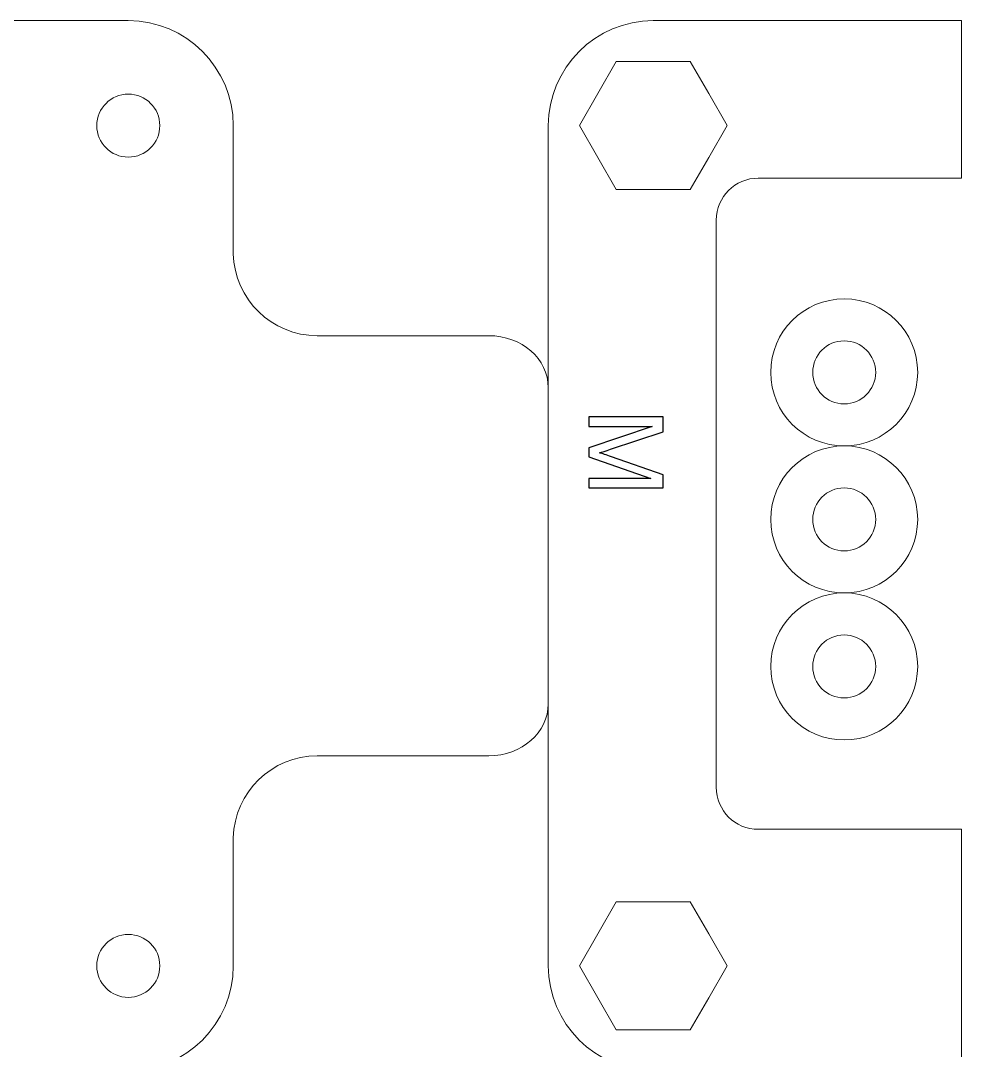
# Model space of a CAD drawing. Header units: millimetres. Extents: x -100 to 87, y -104 to 146.
# Drawn here: x 39.97 to 84.78, y 96.92 to 145.95 of the extents above; entities that cross this region are included whole.
import ezdxf

# ---------------------------------------------------------------- set-up
doc = ezdxf.new("R2010")
doc.units = ezdxf.units.MM
doc.header["$MEASUREMENT"] = 0
doc.layers.add('Layer 1', color=7, linetype='Continuous')

msp = doc.modelspace()

# ---------------------------------------------------------------- linework, layer by layer
at = {"layer": 'Layer 1', "color": 250, "lineweight": 20}
for points, knots in [([(54.1016, 110.9455), (54.1016, 110.9455), (54.1016, 110.9455), (54.1016, 110.9455), (54.1016, 110.9455), (51.9325, 110.9455), (50.1587, 109.2167), (50.1029, 107.0485), (50.1029, 107.0485), (50.1029, 107.0485), (50.1016, 100.9457), (50.1016, 100.9457), (50.1016, 100.9457), (50.1011, 98.1956), (47.8515, 95.9455), (45.1013, 95.9455), (45.1013, 95.9455), (45.1013, 95.9455), (-94.8981, 95.9455), (-94.8981, 95.9455), (-94.8981, 95.9455), (-97.6484, 95.9455), (-99.8984, 98.1956), (-99.8984, 100.9457), (-99.8984, 100.9457), (-99.8984, 100.9457), (-99.8984, 140.9453), (-99.8984, 140.9453), (-99.8984, 140.9453), (-99.8984, 143.6954), (-97.6484, 145.9455), (-94.8981, 145.9455), (-94.8981, 145.9455), (-94.8981, 145.9455), (45.1013, 145.9455), (45.1013, 145.9455), (45.1013, 145.9455), (47.8516, 145.9455), (50.101, 143.6954), (50.1016, 140.9453), (50.1016, 140.9453), (50.1016, 140.9453), (50.1029, 134.8425), (50.1029, 134.8425), (50.1029, 134.8425), (50.1587, 132.6743), (51.9325, 130.9455), (54.1016, 130.9455), (54.1016, 130.9455), (54.1016, 130.9455), (54.1016, 130.9455), (54.1016, 130.9455), (54.1016, 130.9455), (54.1016, 130.9455), (62.2716, 130.9455), (62.2716, 130.9455), (62.2716, 130.9455), (63.8286, 130.9455), (65.1023, 129.8324), (65.1023, 128.4719), (65.1023, 128.4719), (65.1023, 128.4719), (65.1023, 113.419), (65.1023, 113.419), (65.1023, 113.419), (65.1023, 112.0585), (63.8284, 110.9455), (62.2716, 110.9455), (62.2716, 110.9455), (62.2716, 110.9455), (54.1016, 110.9455), (54.1016, 110.9455)], [0, 0, 0, 0, 0.0526316, 0.0526316, 0.0526316, 0.0526316, 0.1052632, 0.1052632, 0.1052632, 0.1052632, 0.1578947, 0.1578947, 0.1578947, 0.1578947, 0.2105263, 0.2105263, 0.2105263, 0.2105263, 0.2631579, 0.2631579, 0.2631579, 0.2631579, 0.3157895, 0.3157895, 0.3157895, 0.3157895, 0.3684211, 0.3684211, 0.3684211, 0.3684211, 0.4210526, 0.4210526, 0.4210526, 0.4210526, 0.4736842, 0.4736842, 0.4736842, 0.4736842, 0.5263158, 0.5263158, 0.5263158, 0.5263158, 0.5789474, 0.5789474, 0.5789474, 0.5789474, 0.6315789, 0.6315789, 0.6315789, 0.6315789, 0.6842105, 0.6842105, 0.6842105, 0.6842105, 0.7368421, 0.7368421, 0.7368421, 0.7368421, 0.7894737, 0.7894737, 0.7894737, 0.7894737, 0.8421053, 0.8421053, 0.8421053, 0.8421053, 0.8947368, 0.8947368, 0.8947368, 0.8947368, 1, 1, 1, 1]), ([(75.1038, 138.4465), (75.1038, 138.4465), (84.7768, 138.4465), (84.7768, 138.4465), (84.7768, 138.4465), (84.7768, 138.4465), (84.7768, 145.9453), (84.7768, 145.9453), (84.7768, 145.9453), (84.7768, 145.9453), (84.7768, 145.9454), (84.7768, 145.9454), (84.7768, 145.9454), (84.7768, 145.9454), (70.1026, 145.9454), (70.1026, 145.9454), (70.1026, 145.9454), (67.3523, 145.9454), (65.1023, 143.6952), (65.1023, 140.9452), (65.1023, 140.9452), (65.1023, 140.9452), (65.1023, 100.9456), (65.1023, 100.9456), (65.1023, 100.9456), (65.1023, 98.1957), (67.3525, 95.9454), (70.1026, 95.9454), (70.1026, 95.9454), (70.1026, 95.9454), (84.7768, 95.9454), (84.7768, 95.9454), (84.7768, 95.9454), (84.7768, 95.9454), (84.7768, 107.4465), (84.7768, 107.4465), (84.7768, 107.4465), (84.7768, 107.4465), (75.1038, 107.4465), (75.1038, 107.4465), (75.1038, 107.4465), (75.1038, 107.4465), (75.1038, 107.4465), (75.1038, 107.4465), (75.1038, 107.4465), (73.9992, 107.4465), (73.1038, 108.3419), (73.1038, 109.4464), (73.1038, 109.4464), (73.1038, 109.4464), (73.1038, 134.4465), (73.1038, 134.4465), (73.1038, 134.4465), (73.1038, 134.4465), (73.1038, 136.4466), (73.1038, 136.4466), (73.1038, 136.4466), (73.1038, 137.5511), (73.9992, 138.4465), (75.1038, 138.4465), (75.1038, 138.4465), (75.1038, 138.4465), (75.1038, 138.4465), (75.1038, 138.4465)], [0, 0, 0, 0, 0.0588235, 0.0588235, 0.0588235, 0.0588235, 0.1176471, 0.1176471, 0.1176471, 0.1176471, 0.1764706, 0.1764706, 0.1764706, 0.1764706, 0.2352941, 0.2352941, 0.2352941, 0.2352941, 0.2941176, 0.2941176, 0.2941176, 0.2941176, 0.3529412, 0.3529412, 0.3529412, 0.3529412, 0.4117647, 0.4117647, 0.4117647, 0.4117647, 0.4705882, 0.4705882, 0.4705882, 0.4705882, 0.5294118, 0.5294118, 0.5294118, 0.5294118, 0.5882353, 0.5882353, 0.5882353, 0.5882353, 0.6470588, 0.6470588, 0.6470588, 0.6470588, 0.7058824, 0.7058824, 0.7058824, 0.7058824, 0.7647059, 0.7647059, 0.7647059, 0.7647059, 0.8235294, 0.8235294, 0.8235294, 0.8235294, 0.8823529, 0.8823529, 0.8823529, 0.8823529, 1, 1, 1, 1]), ([(73.6213, 140.9453), (73.6213, 140.9453), (72.7416, 139.4214), (72.7416, 139.4214), (72.7416, 139.4214), (72.7416, 139.4214), (71.8618, 137.8977), (71.8618, 137.8977), (71.8618, 137.8977), (71.8618, 137.8977), (70.1023, 137.8977), (70.1023, 137.8977), (70.1023, 137.8977), (70.1023, 137.8977), (68.3428, 137.8977), (68.3428, 137.8977), (68.3428, 137.8977), (68.3428, 137.8977), (67.463, 139.4214), (67.463, 139.4214), (67.463, 139.4214), (67.463, 139.4214), (66.5833, 140.9453), (66.5833, 140.9453), (66.5833, 140.9453), (66.5833, 140.9453), (67.463, 142.4692), (67.463, 142.4692), (67.463, 142.4692), (67.463, 142.4692), (68.3428, 143.9929), (68.3428, 143.9929), (68.3428, 143.9929), (68.3428, 143.9929), (70.1023, 143.9929), (70.1023, 143.9929), (70.1023, 143.9929), (70.1023, 143.9929), (71.8618, 143.9929), (71.8618, 143.9929), (71.8618, 143.9929), (71.8618, 143.9929), (72.7416, 142.4692), (72.7416, 142.4692), (72.7416, 142.4692), (72.7416, 142.4692), (73.6213, 140.9453), (73.6213, 140.9453)], [0, 0, 0, 0, 0.0769231, 0.0769231, 0.0769231, 0.0769231, 0.1538462, 0.1538462, 0.1538462, 0.1538462, 0.2307692, 0.2307692, 0.2307692, 0.2307692, 0.3076923, 0.3076923, 0.3076923, 0.3076923, 0.3846154, 0.3846154, 0.3846154, 0.3846154, 0.4615385, 0.4615385, 0.4615385, 0.4615385, 0.5384615, 0.5384615, 0.5384615, 0.5384615, 0.6153846, 0.6153846, 0.6153846, 0.6153846, 0.6923077, 0.6923077, 0.6923077, 0.6923077, 0.7692308, 0.7692308, 0.7692308, 0.7692308, 0.8461538, 0.8461538, 0.8461538, 0.8461538, 1, 1, 1, 1]), ([(46.6016, 140.9453), (46.6016, 140.1169), (45.93, 139.4453), (45.1016, 139.4453), (45.1016, 139.4453), (44.2732, 139.4453), (43.6016, 140.1169), (43.6016, 140.9453), (43.6016, 140.9453), (43.6016, 141.7737), (44.2732, 142.4453), (45.1016, 142.4453), (45.1016, 142.4453), (45.93, 142.4453), (46.6016, 141.7737), (46.6016, 140.9453)], [0, 0, 0, 0, 0.2, 0.2, 0.2, 0.2, 0.4, 0.4, 0.4, 0.4, 0.6, 0.6, 0.6, 0.6, 1, 1, 1, 1]), ([(82.6948, 129.1997), (82.6948, 127.2666), (81.1278, 125.6997), (79.1948, 125.6997), (79.1948, 125.6997), (77.2618, 125.6997), (75.6948, 127.2666), (75.6948, 129.1997), (75.6948, 129.1997), (75.6948, 131.1328), (77.2618, 132.6997), (79.1948, 132.6997), (79.1948, 132.6997), (81.1278, 132.6997), (82.6948, 131.1328), (82.6948, 129.1997)], [0, 0, 0, 0, 0.2, 0.2, 0.2, 0.2, 0.4, 0.4, 0.4, 0.4, 0.6, 0.6, 0.6, 0.6, 1, 1, 1, 1]), ([(80.6948, 129.1997), (80.6948, 128.3713), (80.0232, 127.6997), (79.1948, 127.6997), (79.1948, 127.6997), (78.3664, 127.6997), (77.6948, 128.3713), (77.6948, 129.1997), (77.6948, 129.1997), (77.6948, 130.0281), (78.3664, 130.6997), (79.1948, 130.6997), (79.1948, 130.6997), (80.0232, 130.6997), (80.6948, 130.0281), (80.6948, 129.1997)], [0, 0, 0, 0, 0.2, 0.2, 0.2, 0.2, 0.4, 0.4, 0.4, 0.4, 0.6, 0.6, 0.6, 0.6, 1, 1, 1, 1]), ([(82.6948, 122.1997), (82.6948, 120.2666), (81.1278, 118.6997), (79.1948, 118.6997), (79.1948, 118.6997), (77.2618, 118.6997), (75.6948, 120.2666), (75.6948, 122.1997), (75.6948, 122.1997), (75.6948, 124.1328), (77.2618, 125.6997), (79.1948, 125.6997), (79.1948, 125.6997), (81.1278, 125.6997), (82.6948, 124.1328), (82.6948, 122.1997)], [0, 0, 0, 0, 0.2, 0.2, 0.2, 0.2, 0.4, 0.4, 0.4, 0.4, 0.6, 0.6, 0.6, 0.6, 1, 1, 1, 1]), ([(80.6948, 122.1997), (80.6948, 121.3713), (80.0232, 120.6997), (79.1948, 120.6997), (79.1948, 120.6997), (78.3664, 120.6997), (77.6948, 121.3713), (77.6948, 122.1997), (77.6948, 122.1997), (77.6948, 123.0281), (78.3664, 123.6997), (79.1948, 123.6997), (79.1948, 123.6997), (80.0232, 123.6997), (80.6948, 123.0281), (80.6948, 122.1997)], [0, 0, 0, 0, 0.2, 0.2, 0.2, 0.2, 0.4, 0.4, 0.4, 0.4, 0.6, 0.6, 0.6, 0.6, 1, 1, 1, 1]), ([(82.6948, 115.1997), (82.6948, 113.2666), (81.1278, 111.6997), (79.1948, 111.6997), (79.1948, 111.6997), (77.2618, 111.6997), (75.6948, 113.2666), (75.6948, 115.1997), (75.6948, 115.1997), (75.6948, 117.1328), (77.2618, 118.6997), (79.1948, 118.6997), (79.1948, 118.6997), (81.1278, 118.6997), (82.6948, 117.1328), (82.6948, 115.1997)], [0, 0, 0, 0, 0.2, 0.2, 0.2, 0.2, 0.4, 0.4, 0.4, 0.4, 0.6, 0.6, 0.6, 0.6, 1, 1, 1, 1]), ([(80.6948, 115.1997), (80.6948, 114.3713), (80.0232, 113.6997), (79.1948, 113.6997), (79.1948, 113.6997), (78.3664, 113.6997), (77.6948, 114.3713), (77.6948, 115.1997), (77.6948, 115.1997), (77.6948, 116.0281), (78.3664, 116.6997), (79.1948, 116.6997), (79.1948, 116.6997), (80.0232, 116.6997), (80.6948, 116.0281), (80.6948, 115.1997)], [0, 0, 0, 0, 0.2, 0.2, 0.2, 0.2, 0.4, 0.4, 0.4, 0.4, 0.6, 0.6, 0.6, 0.6, 1, 1, 1, 1]), ([(73.6213, 100.9454), (73.6213, 100.9454), (72.7416, 99.4215), (72.7416, 99.4215), (72.7416, 99.4215), (72.7416, 99.4215), (71.8618, 97.8978), (71.8618, 97.8978), (71.8618, 97.8978), (71.8618, 97.8978), (70.1023, 97.8978), (70.1023, 97.8978), (70.1023, 97.8978), (70.1023, 97.8978), (68.3428, 97.8978), (68.3428, 97.8978), (68.3428, 97.8978), (68.3428, 97.8978), (67.463, 99.4215), (67.463, 99.4215), (67.463, 99.4215), (67.463, 99.4215), (66.5833, 100.9454), (66.5833, 100.9454), (66.5833, 100.9454), (66.5833, 100.9454), (67.463, 102.4693), (67.463, 102.4693), (67.463, 102.4693), (67.463, 102.4693), (68.3428, 103.993), (68.3428, 103.993), (68.3428, 103.993), (68.3428, 103.993), (70.1023, 103.993), (70.1023, 103.993), (70.1023, 103.993), (70.1023, 103.993), (71.8618, 103.993), (71.8618, 103.993), (71.8618, 103.993), (71.8618, 103.993), (72.7416, 102.4693), (72.7416, 102.4693), (72.7416, 102.4693), (72.7416, 102.4693), (73.6213, 100.9454), (73.6213, 100.9454)], [0, 0, 0, 0, 0.0769231, 0.0769231, 0.0769231, 0.0769231, 0.1538462, 0.1538462, 0.1538462, 0.1538462, 0.2307692, 0.2307692, 0.2307692, 0.2307692, 0.3076923, 0.3076923, 0.3076923, 0.3076923, 0.3846154, 0.3846154, 0.3846154, 0.3846154, 0.4615385, 0.4615385, 0.4615385, 0.4615385, 0.5384615, 0.5384615, 0.5384615, 0.5384615, 0.6153846, 0.6153846, 0.6153846, 0.6153846, 0.6923077, 0.6923077, 0.6923077, 0.6923077, 0.7692308, 0.7692308, 0.7692308, 0.7692308, 0.8461538, 0.8461538, 0.8461538, 0.8461538, 1, 1, 1, 1]), ([(46.6016, 100.9454), (46.6016, 100.117), (45.93, 99.4454), (45.1016, 99.4454), (45.1016, 99.4454), (44.2732, 99.4454), (43.6016, 100.117), (43.6016, 100.9454), (43.6016, 100.9454), (43.6016, 101.7738), (44.2732, 102.4454), (45.1016, 102.4454), (45.1016, 102.4454), (45.93, 102.4454), (46.6016, 101.7738), (46.6016, 100.9454)], [0, 0, 0, 0, 0.2, 0.2, 0.2, 0.2, 0.4, 0.4, 0.4, 0.4, 0.6, 0.6, 0.6, 0.6, 1, 1, 1, 1])]:
    msp.add_open_spline(points, degree=3, knots=knots, dxfattribs=at)
at = {"layer": 'Layer 1', "color": 250}
msp.add_open_spline([(67.033, 127.0756), (67.033, 127.0756), (70.5692, 127.0756), (70.5692, 127.0756), (70.5692, 127.0756), (70.5692, 127.0756), (70.5692, 126.3743), (70.5692, 126.3743), (70.5692, 126.3743), (70.5692, 126.3743), (68.066, 125.538), (68.066, 125.538), (68.066, 125.538), (67.8331, 125.4606), (67.6586, 125.4046), (67.5425, 125.3692), (67.5425, 125.3692), (67.6709, 125.3289), (67.8602, 125.2655), (68.1097, 125.1799), (68.1097, 125.1799), (68.1097, 125.1799), (70.5692, 124.3288), (70.5692, 124.3288), (70.5692, 124.3288), (70.5692, 124.3288), (70.5692, 123.7024), (70.5692, 123.7024), (70.5692, 123.7024), (70.5692, 123.7024), (67.033, 123.7024), (67.033, 123.7024), (67.033, 123.7024), (67.033, 123.7024), (67.033, 124.1518), (67.033, 124.1518), (67.033, 124.1518), (67.033, 124.1518), (69.9913, 124.1518), (69.9913, 124.1518), (69.9913, 124.1518), (69.9913, 124.1518), (67.033, 125.184), (67.033, 125.184), (67.033, 125.184), (67.033, 125.184), (67.033, 125.6055), (67.033, 125.6055), (67.033, 125.6055), (67.033, 125.6055), (70.0457, 126.6262), (70.0457, 126.6262), (70.0457, 126.6262), (70.0457, 126.6262), (67.033, 126.6262), (67.033, 126.6262), (67.033, 126.6262), (67.033, 126.6262), (67.033, 127.0756), (67.033, 127.0756)], degree=3, knots=[0, 0, 0, 0, 0.0625, 0.0625, 0.0625, 0.0625, 0.125, 0.125, 0.125, 0.125, 0.1875, 0.1875, 0.1875, 0.1875, 0.25, 0.25, 0.25, 0.25, 0.3125, 0.3125, 0.3125, 0.3125, 0.375, 0.375, 0.375, 0.375, 0.4375, 0.4375, 0.4375, 0.4375, 0.5, 0.5, 0.5, 0.5, 0.5625, 0.5625, 0.5625, 0.5625, 0.625, 0.625, 0.625, 0.625, 0.6875, 0.6875, 0.6875, 0.6875, 0.75, 0.75, 0.75, 0.75, 0.8125, 0.8125, 0.8125, 0.8125, 0.875, 0.875, 0.875, 0.875, 1, 1, 1, 1], dxfattribs=at)

doc.saveas('drawing.dxf')
